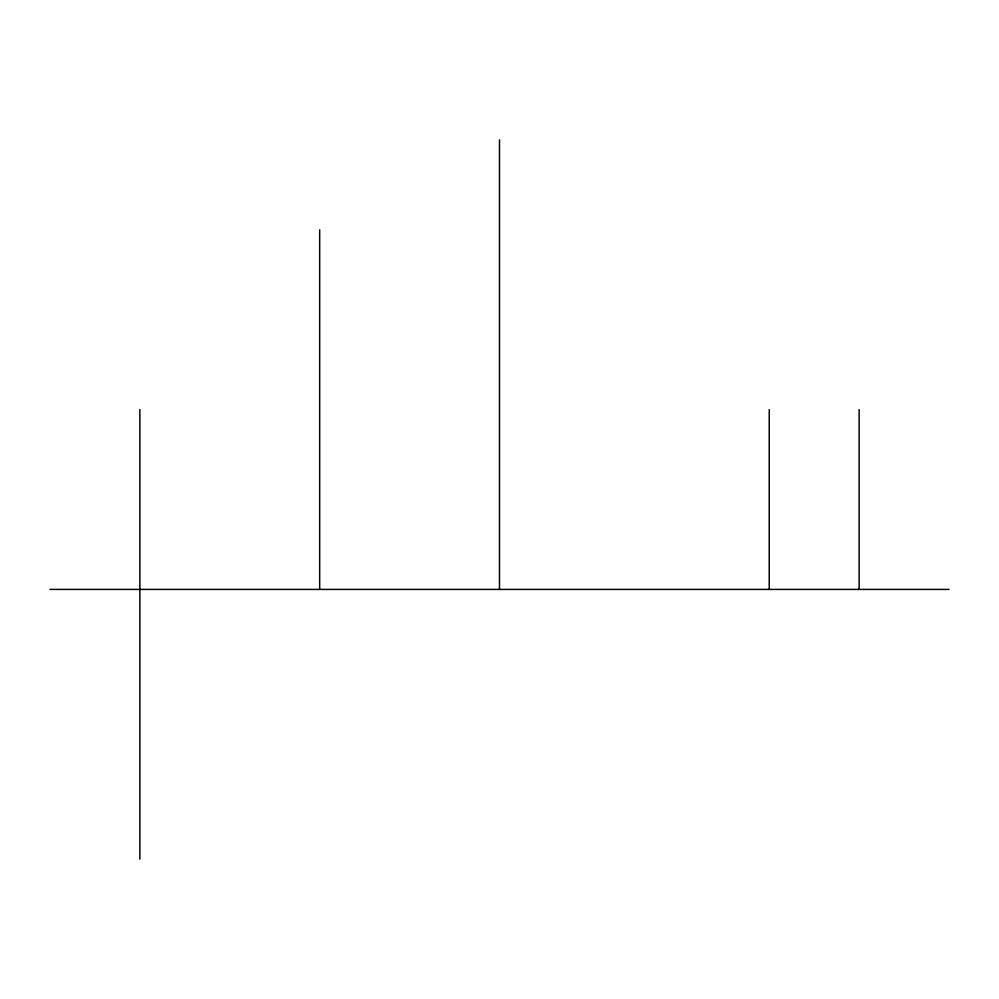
<?xml version="1.0" encoding="UTF-8"?>
<svg xmlns="http://www.w3.org/2000/svg" width="999" height="999" viewBox="0 0 999 999"><rect width="100%" height="100%" fill="white"/><g stroke="black" fill="none" stroke-linecap="round" stroke-linejoin="round"><path stroke-width="1.5" d="M49.95 589.41L949.05 589.41M859.14 409.59L859.14 589.41M769.23 409.59L769.23 589.41M499.5 139.86L499.5 589.41M319.68 229.77L319.68 589.41M139.86 409.59L139.86 859.14"/></g></svg>
